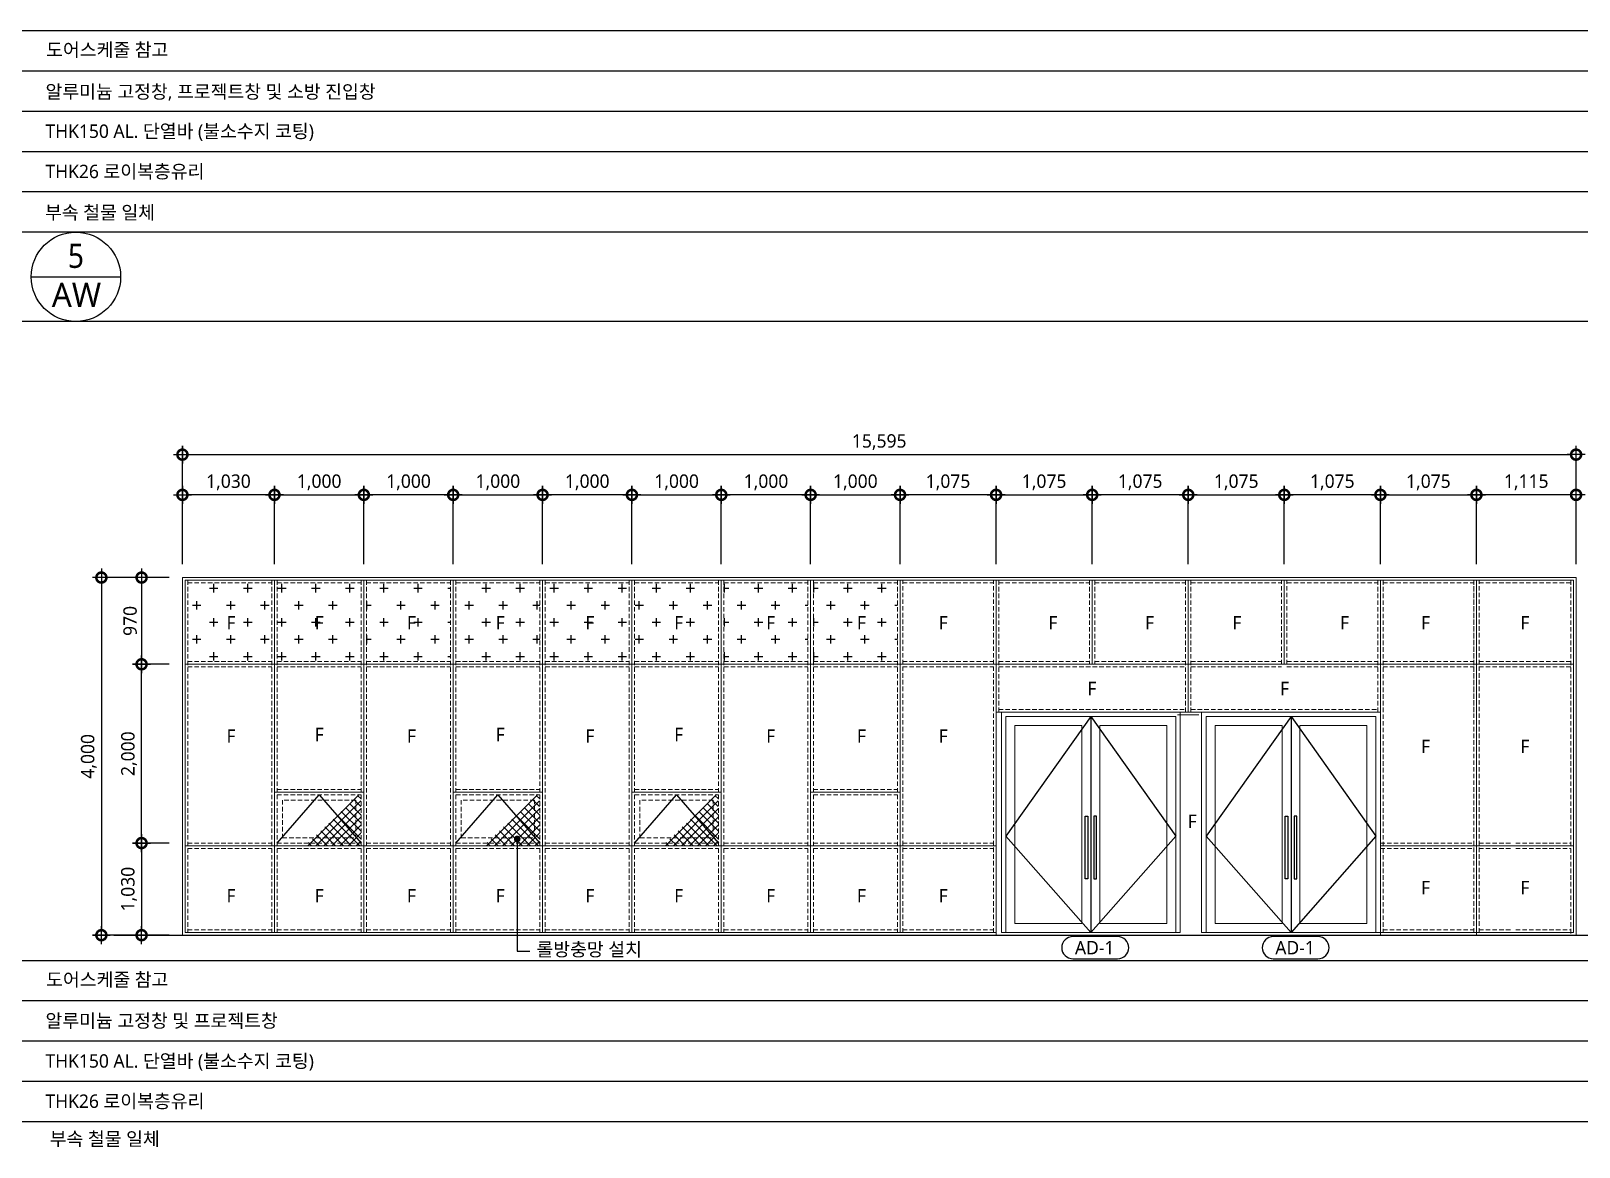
# Model space of a CAD drawing. Header units: millimetres. Extents: x -3 to 459584, y -660938 to -11738.
# Drawn here: x 128147 to 145470, y -146268 to -133784 of the extents above; entities that cross this region are included whole.
import ezdxf
from ezdxf.enums import TextEntityAlignment as Align

# ---------------------------------------------------------------- set-up
doc = ezdxf.new("R2010")
doc.units = ezdxf.units.MM
doc.header["$LTSCALE"] = 200
for name, pattern in [('C10', [102.1, 100, -1, 0.1, -1]), ('CEN-GAUN', [32.2, 30, -1, 0.2, -1]), ('HIDDEN', [0.375, 0.25, -0.125])]:
    doc.linetypes.add(name, pattern=pattern)
doc.layers.get('DEFPOINTS').update_dxf_attribs({"color": 137})
for name, color, linetype in [('3TXT', 3, 'Continuous'), ('A-GRID', 1, 'C10'), ('a-TAG-1', 6, 'Continuous'), ('A-TAG-2', 4, 'Continuous'), ('backpanel', 252, 'Continuous'), ('DIM', 7, 'Continuous'), ('DOOR', 6, 'Continuous'), ('ELE3', 3, 'Continuous'), ('ELE6', 6, 'Continuous'), ('SYM', 6, 'Continuous'), ('SYM-LEAD', 6, 'Continuous'), ('TEX', 3, 'Continuous'), ('TEXT', 3, 'Continuous'), ('WIN-OPEN-LINE', 1, 'CEN-GAUN')]:
    doc.layers.add(name, color=color, linetype=linetype)
doc.layers.add('WIN', color=4, linetype='Continuous', lineweight=0)
doc.styles.add('$0$스타일1', font='malgun.ttf')
doc.styles.add('ARIAL', font='malgun.ttf')
doc.styles.add('S1', font='malgun.ttf')
doc.styles.add('스타일1', font='malgun.ttf')
doc.dimstyles.new('CJA-50', dxfattribs={"dimscale": 50, "dimtxt": 3, "dimasz": 1, "dimexe": 2, "dimexo": 3, "dimgap": 1, "dimtad": 1, "dimdec": 0, "dimzin": 1, "dimdsep": 46, "dimlunit": 6, "dimtxsty": 'S1', "dimblk": 'GAUN-DOT', "dimcen": -2, "dimdle": 2, "dimclrd": 256, "dimclre": 256, "dimclrt": 3, "dimadec": 0, "dimazin": 0, "dimtfac": 1, "dimtdec": 0, "dimtix": 1, "dimtmove": 2, "dimatfit": 3, "dimldrblk": 'DOTSMALL', "dimfxl": 1, "dimtolj": 1, "dimtzin": 1, "dimarcsym": 0})
doc.dimstyles.new('DIM-QD 1', dxfattribs={"dimtxt": 3, "dimasz": 1.5, "dimexe": 1, "dimexo": 0, "dimgap": 1, "dimtad": 1, "dimdec": 3, "dimdsep": 46, "dimlunit": 6, "dimtxsty": '$0$스타일1', "dimblk1": 'ARCHTICK', "dimblk2": 'ARCHTICK', "dimsah": 1, "dimcen": 0, "dimclrd": 256, "dimclre": 256, "dimclrt": 3, "dimazin": 2, "dimtfac": 1, "dimtdec": 3, "dimtix": 1, "dimtmove": 2, "dimatfit": 3, "dimldrblk": 'ARCHTICK', "dimfxl": 1, "dimtolj": 1, "dimtzin": 0, "dimarcsym": 0})
pattern_1 = [(0, (14130, 0), (190.5, 190.5), [95.25, -285.75]), (90, (14177.63, -47.62), (-190.5, 190.5), [95.25, -285.75])]

# ---------------------------------------------------------------- blocks, each defined once
blk = doc.blocks.new('GAUN-DOT')
at = {"linetype": 'ByBlock'}
for p, q in [((2, 0), (-2, 0)), ((0, -2), (0, 2))]:
    blk.add_line(p, q, dxfattribs=at)
at = {"const_width": 2.25}
blk.add_lwpolyline([(0, 0.28125, 1), (0, -0.28125, 1)], format="xyb", close=True, dxfattribs=at)
blk = doc.blocks.new('*D200')
at = {"layer": 'DEFPOINTS', "color": 0, "transparency": 16777216}
for p in [(129842, -139898), (128935, -143898), (129842, -143898)]:
    blk.add_point(p, dxfattribs=at)
at = {"layer": 'DIM', "lineweight": -2, "transparency": 16777216}
for p, q in [((129692, -139898), (128835, -139898)), ((128935, -139948), (128935, -143848)), ((129692, -143898), (128835, -143898))]:
    blk.add_line(p, q, dxfattribs=at)
at = {"layer": 'DIM', "lineweight": -2, "transparency": 16777216, "xscale": 50, "yscale": 50, "zscale": 50}
for p, rotation in [((128935, -139898), 90), ((128935, -143898), 270)]:
    blk.add_blockref('GAUN-DOT', p, dxfattribs=dict(at, rotation=rotation))
at = {"layer": 'DIM', "color": 3, "transparency": 16777216, "insert": (128795, -141898), "char_height": 150, "attachment_point": 5, "rotation": 90, "style": 'S1'}
blk.add_mtext('\\A1;4,000', dxfattribs=at)
blk = doc.blocks.new('_DotSmall')
at = {"color": 0, "linetype": 'ByBlock', "const_width": 0.5}
blk.add_lwpolyline([(-0.0625, 0, 1), (0.0625, 0, 1)], format="xyb", close=True, dxfattribs=at)
blk = doc.blocks.new('*D201')
at = {"layer": 'DEFPOINTS', "color": 0, "transparency": 16777216}
for p in [(145437, -138523), (129842, -139898), (145437, -139898)]:
    blk.add_point(p, dxfattribs=at)
at = {"layer": 'DIM', "lineweight": -2, "transparency": 16777216}
for p, q in [((129842, -139748), (129842, -138423)), ((129892, -138523), (145387, -138523)), ((145437, -139748), (145437, -138423))]:
    blk.add_line(p, q, dxfattribs=at)
at = {"layer": 'DIM', "lineweight": -2, "transparency": 16777216, "xscale": 50, "yscale": 50, "zscale": 50, "rotation": 180}
blk.add_blockref('GAUN-DOT', (129842, -138523), dxfattribs=at)
at = {"layer": 'DIM', "lineweight": -2, "transparency": 16777216, "xscale": 50, "yscale": 50, "zscale": 50}
blk.add_blockref('GAUN-DOT', (145437, -138523), dxfattribs=at)
at = {"layer": 'DIM', "color": 3, "transparency": 16777216, "insert": (137639, -138383), "char_height": 150, "attachment_point": 5, "style": 'S1'}
blk.add_mtext('\\A1;15,595', dxfattribs=at)
blk = doc.blocks.new('*D202')
at = {"layer": 'DEFPOINTS', "color": 0, "transparency": 16777216}
for p in [(129842, -142868), (129385, -143898), (129842, -143898)]:
    blk.add_point(p, dxfattribs=at)
at = {"layer": 'DIM', "lineweight": -2, "transparency": 16777216}
for p, q in [((129692, -142868), (129285, -142868)), ((129385, -142918), (129385, -143848)), ((129692, -143898), (129285, -143898))]:
    blk.add_line(p, q, dxfattribs=at)
at = {"layer": 'DIM', "lineweight": -2, "transparency": 16777216, "xscale": 50, "yscale": 50, "zscale": 50}
for p, rotation in [((129385, -142868), 90), ((129385, -143898), 270)]:
    blk.add_blockref('GAUN-DOT', p, dxfattribs=dict(at, rotation=rotation))
at = {"layer": 'DIM', "color": 3, "transparency": 16777216, "insert": (129244, -143383), "char_height": 150, "attachment_point": 5, "rotation": 90, "style": 'S1'}
blk.add_mtext('\\A1;1,030', dxfattribs=at)
blk = doc.blocks.new('*D203')
at = {"layer": 'DEFPOINTS', "color": 0, "transparency": 16777216}
for p in [(129842, -139898), (129385, -140868), (129842, -140868)]:
    blk.add_point(p, dxfattribs=at)
at = {"layer": 'DIM', "lineweight": -2, "transparency": 16777216}
for p, q in [((129692, -139898), (129285, -139898)), ((129385, -139948), (129385, -140818)), ((129692, -140868), (129285, -140868))]:
    blk.add_line(p, q, dxfattribs=at)
at = {"layer": 'DIM', "lineweight": -2, "transparency": 16777216, "xscale": 50, "yscale": 50, "zscale": 50}
for p, rotation in [((129385, -139898), 90), ((129385, -140868), 270)]:
    blk.add_blockref('GAUN-DOT', p, dxfattribs=dict(at, rotation=rotation))
at = {"layer": 'DIM', "color": 3, "transparency": 16777216, "insert": (129257, -140383), "char_height": 150, "attachment_point": 5, "rotation": 90, "style": 'S1'}
blk.add_mtext('\\A1;970', dxfattribs=at)
blk = doc.blocks.new('*D204')
at = {"layer": 'DEFPOINTS', "color": 0, "transparency": 16777216}
for p in [(129842, -138973), (129842, -139898), (130872, -139898)]:
    blk.add_point(p, dxfattribs=at)
at = {"layer": 'DIM', "lineweight": -2, "transparency": 16777216}
for p, q in [((129842, -139748), (129842, -138873)), ((130872, -139748), (130872, -138873)), ((130822, -138973), (129892, -138973))]:
    blk.add_line(p, q, dxfattribs=at)
at = {"layer": 'DIM', "lineweight": -2, "transparency": 16777216, "xscale": 50, "yscale": 50, "zscale": 50, "rotation": 180}
blk.add_blockref('GAUN-DOT', (129842, -138973), dxfattribs=at)
at = {"layer": 'DIM', "lineweight": -2, "transparency": 16777216, "xscale": 50, "yscale": 50, "zscale": 50}
blk.add_blockref('GAUN-DOT', (130872, -138973), dxfattribs=at)
at = {"layer": 'DIM', "color": 3, "transparency": 16777216, "insert": (130357, -138833), "char_height": 150, "attachment_point": 5, "style": 'S1'}
blk.add_mtext('\\A1;1,030', dxfattribs=at)
blk = doc.blocks.new('*D205')
at = {"layer": 'DEFPOINTS', "color": 0, "transparency": 16777216}
for p in [(131872, -138973), (130872, -139898), (131872, -139898)]:
    blk.add_point(p, dxfattribs=at)
at = {"layer": 'DIM', "lineweight": -2, "transparency": 16777216}
for p, q in [((130872, -139748), (130872, -138873)), ((131872, -139748), (131872, -138873)), ((130922, -138973), (131822, -138973))]:
    blk.add_line(p, q, dxfattribs=at)
at = {"layer": 'DIM', "lineweight": -2, "transparency": 16777216, "xscale": 50, "yscale": 50, "zscale": 50, "rotation": 180}
blk.add_blockref('GAUN-DOT', (130872, -138973), dxfattribs=at)
at = {"layer": 'DIM', "lineweight": -2, "transparency": 16777216, "xscale": 50, "yscale": 50, "zscale": 50}
blk.add_blockref('GAUN-DOT', (131872, -138973), dxfattribs=at)
at = {"layer": 'DIM', "color": 3, "transparency": 16777216, "insert": (131372, -138833), "char_height": 150, "attachment_point": 5, "style": 'S1'}
blk.add_mtext('\\A1;1,000', dxfattribs=at)
blk = doc.blocks.new('AW-5')
at = {"layer": 'backpanel'}
h = blk.add_hatch(dxfattribs=at)
h.set_pattern_fill('CROSS', color=256, scale=30)
h.set_pattern_definition(pattern_1)
h.paths.add_polyline_path([(1000, 3940), (60, 3940), (60, 3060), (1000, 3060)])
h = blk.add_hatch(dxfattribs=at)
h.set_pattern_fill('CROSS', color=256, scale=30)
h.set_pattern_definition(pattern_1)
h.paths.add_polyline_path([(2000, 3940), (1060, 3940), (1060, 3060), (2000, 3060)])
h = blk.add_hatch(dxfattribs=at)
h.set_pattern_fill('CROSS', color=256, scale=30)
h.set_pattern_definition(pattern_1)
h.paths.add_polyline_path([(3000, 3940), (2060, 3940), (2060, 3060), (3000, 3060)])
h = blk.add_hatch(dxfattribs=at)
h.set_pattern_fill('CROSS', color=256, scale=30)
h.set_pattern_definition(pattern_1)
h.paths.add_polyline_path([(4000, 3940), (3060, 3940), (3060, 3060), (4000, 3060)])
h = blk.add_hatch(dxfattribs=at)
h.set_pattern_fill('CROSS', color=256, scale=30)
h.set_pattern_definition(pattern_1)
h.paths.add_polyline_path([(5000, 3940), (4060, 3940), (4060, 3060), (5000, 3060)])
h = blk.add_hatch(dxfattribs=at)
h.set_pattern_fill('CROSS', color=256, scale=30)
h.set_pattern_definition(pattern_1)
h.paths.add_polyline_path([(6000, 3940), (5060, 3940), (5060, 3060), (6000, 3060)])
h = blk.add_hatch(dxfattribs=at)
h.set_pattern_fill('CROSS', color=256, scale=30)
h.set_pattern_definition(pattern_1)
h.paths.add_polyline_path([(7000, 3940), (6060, 3940), (6060, 3060), (7000, 3060)])
h = blk.add_hatch(dxfattribs=at)
h.set_pattern_fill('CROSS', color=256, scale=30)
h.set_pattern_definition([(0, (15130, 0), (190.5, 190.5), [95.25, -285.75]), (90, (15177.63, -47.62), (-190.5, 190.5), [95.25, -285.75])])
h.paths.add_polyline_path([(8000, 3940), (7060, 3940), (7060, 3060), (8000, 3060)])
at = {"layer": 'WIN', "color": 6}
for p, q in [((0, 4000), (0, 0)), ((0, 4000), (15595, 4000)), ((30, 3970), (30, 30)), ((30, 3970), (15565, 3970)), ((1030, 3970), (1030, 30)), ((2030, 3970), (2030, 30)), ((3030, 3970), (3030, 30)), ((4030, 3970), (4030, 30)), ((5030, 3970), (5030, 30)), ((6030, 3970), (6030, 30)), ((7030, 3970), (7030, 30)), ((8030, 3970), (8030, 30)), ((9105, 0), (9105, 3970)), ((10180, 3970), (10180, 3030)), ((11255, 2495), (11255, 3970)), ((12330, 3030), (12330, 3970)), ((13405, 3970), (13405, 0)), ((14480, 0), (14480, 3970)), ((15565, 3970), (15565, 30)), ((30, 3030), (15565, 3030)), ((9105, 2495), (13405, 2495)), ((11135, 2465), (11375, 2465)), ((1030, 1600), (2030, 1600)), ((3030, 1600), (4030, 1600)), ((5030, 1600), (6030, 1600)), ((7030, 1600), (8030, 1600)), ((30, 1000), (9105, 1000)), ((13405, 1000), (15565, 1000)), ((0, 0), (15595, 0)), ((30, 30), (9105, 30)), ((13405, 30), (15565, 30))]:
    blk.add_line(p, q, dxfattribs=at)
at = {"layer": 'WIN', "color": 251, "linetype": 'HIDDEN'}
for p, q in [((60, 3970), (60, 30)), ((60, 3940), (1000, 3940)), ((1000, 3970), (1000, 30)), ((1060, 3970), (1060, 30)), ((1060, 3940), (2000, 3940)), ((2000, 3970), (2000, 30)), ((2060, 3970), (2060, 30)), ((2060, 3940), (3000, 3940)), ((3000, 3970), (3000, 30)), ((3060, 3970), (3060, 30)), ((3060, 3940), (4000, 3940)), ((4000, 3970), (4000, 30)), ((4060, 3970), (4060, 30)), ((4060, 3940), (5000, 3940)), ((5000, 3970), (5000, 30)), ((5060, 3970), (5060, 30)), ((5060, 3940), (6000, 3940)), ((6000, 3970), (6000, 30)), ((6060, 3970), (6060, 30)), ((6060, 3940), (7000, 3940)), ((7000, 3970), (7000, 30)), ((7060, 3970), (7060, 30)), ((7060, 3940), (8000, 3940)), ((8000, 3970), (8000, 30)), ((8060, 3940), (9075, 3940)), ((9075, 30), (9075, 3970)), ((9135, 2495), (9135, 3970)), ((9135, 3940), (10150, 3940)), ((10150, 3970), (10150, 3030)), ((10210, 3970), (10210, 3030)), ((10210, 3940), (11225, 3940)), ((11225, 2495), (11225, 3970)), ((11285, 2495), (11285, 3970)), ((11285, 3940), (12300, 3940)), ((12300, 3030), (12300, 3970)), ((12360, 3030), (12360, 3970)), ((12360, 3940), (13375, 3940)), ((13375, 3970), (13375, 2495)), ((13435, 3970), (13435, 30)), ((13435, 3940), (14450, 3940)), ((14450, 2495), (14450, 3970)), ((14450, 30), (14450, 3970)), ((14510, 30), (14510, 3970)), ((14510, 3940), (15535, 3940)), ((15535, 3970), (15535, 0)), ((60, 3060), (1000, 3060)), ((60, 3000), (1000, 3000)), ((1060, 3060), (2000, 3060)), ((1060, 3000), (2000, 3000)), ((2060, 3060), (3000, 3060)), ((2060, 3000), (3000, 3000)), ((3060, 3060), (4000, 3060)), ((3060, 3000), (4000, 3000)), ((4060, 3060), (5000, 3060)), ((4060, 3000), (5000, 3000)), ((5060, 3060), (6000, 3060)), ((5060, 3000), (6000, 3000)), ((6060, 3060), (7000, 3060)), ((6060, 3000), (7000, 3000)), ((7060, 3060), (8000, 3060)), ((7060, 3000), (8000, 3000)), ((8060, 3060), (9075, 3060)), ((8060, 3000), (9075, 3000)), ((9135, 3060), (10150, 3060)), ((9135, 3000), (11225, 3000)), ((10210, 3060), (11225, 3060)), ((11285, 3060), (12300, 3060)), ((11285, 3000), (12300, 3000)), ((12360, 3060), (13375, 3060)), ((12360, 3000), (13375, 3000)), ((13435, 3060), (14450, 3060)), ((13435, 3000), (14450, 3000)), ((14510, 3060), (15535, 3060)), ((14510, 3000), (15535, 3000)), ((9135, 2525), (11225, 2525)), ((11285, 2525), (13375, 2525)), ((1060, 1630), (2000, 1630)), ((1060, 1570), (2000, 1570)), ((3060, 1630), (4000, 1630)), ((3060, 1570), (4000, 1570)), ((5060, 1630), (6000, 1630)), ((5060, 1570), (6000, 1570)), ((7060, 1630), (8000, 1630)), ((7060, 1570), (8000, 1570)), ((60, 1030), (1000, 1030)), ((60, 970), (1000, 970)), ((1060, 1030), (2000, 1030)), ((1060, 970), (2000, 970)), ((2060, 1030), (3000, 1030)), ((2060, 970), (3000, 970)), ((3060, 1030), (4000, 1030)), ((3060, 970), (4000, 970)), ((4060, 1030), (5000, 1030)), ((4060, 970), (5000, 970)), ((5060, 1030), (6000, 1030)), ((5060, 970), (6000, 970)), ((6060, 1030), (7000, 1030)), ((6060, 970), (7000, 970)), ((7060, 1030), (8000, 1030)), ((7060, 1030), (8000, 1030)), ((7060, 970), (8000, 970)), ((7060, 970), (8000, 970)), ((8060, 1030), (9075, 1030)), ((8060, 970), (9075, 970)), ((13405, 1030), (14450, 1030)), ((13405, 970), (14450, 970)), ((14510, 1030), (14860, 1030)), ((14510, 970), (14860, 970)), ((14920, 1030), (15535, 1030)), ((14920, 970), (15535, 970)), ((60, 60), (1000, 60)), ((1060, 60), (2000, 60)), ((2060, 60), (3000, 60)), ((3060, 60), (4000, 60)), ((4060, 60), (5000, 60)), ((5060, 60), (6000, 60)), ((6060, 60), (7000, 60)), ((7060, 60), (8000, 60)), ((8060, 60), (9075, 60)), ((13435, 60), (14450, 60)), ((14510, 60), (14860, 60)), ((14920, 60), (15535, 60))]:
    blk.add_line(p, q, dxfattribs=at)
for points in [[(8060, 4000), (8060, 4000)], [(8060, 30), (8060, 3970)]]:
    blk.add_lwpolyline(points, dxfattribs=at)
at = {"layer": 'WIN', "color": 6}
blk.add_lwpolyline([(15595, 4000), (15595, 0)], dxfattribs=at)
at = {"layer": 'WIN', "color": 251, "linetype": 'HIDDEN'}
for points in [[(1940, 1510), (1120, 1510), (1120, 1090), (1940, 1090)], [(3940, 1510), (3120, 1510), (3120, 1090), (3940, 1090)], [(5940, 1510), (5120, 1510), (5120, 1090), (5940, 1090)]]:
    blk.add_lwpolyline(points, close=True, dxfattribs=at)
at = {"layer": 'WIN-OPEN-LINE'}
for points in [[(1060, 1030), (1530, 1570), (2000, 1030)], [(3060, 1030), (3530, 1570), (4000, 1030)], [(5060, 1030), (5530, 1570), (6000, 1030)]]:
    blk.add_lwpolyline(points, dxfattribs=at)
blk = doc.blocks.new('dor&win')
at = {"layer": 'a-TAG-1', "ltscale": 0.2}
blk.add_line((-5.5, 0), (5.5, 0), dxfattribs=at)
blk.add_circle((0, 0), 5.5, dxfattribs=at)
at = {"layer": 'a-TAG-1', "color": 3, "style": 'ARIAL'}
for tag, p in [('1', (0, 2.58)), ('FSD', (0.07, -2.22))]:
    blk.add_attdef(tag, text='', height=3, dxfattribs=at).set_placement(p, align=Align.MIDDLE_CENTER)
blk = doc.blocks.new('*D24')
at = {"layer": 'DEFPOINTS', "color": 0, "transparency": 16777216}
for p in [(129385, -140868), (129842, -140868), (129842, -142868)]:
    blk.add_point(p, dxfattribs=at)
at = {"layer": 'DIM', "lineweight": -2, "transparency": 16777216}
for p, q in [((129692, -140868), (129285, -140868)), ((129385, -142818), (129385, -140918)), ((129692, -142868), (129285, -142868))]:
    blk.add_line(p, q, dxfattribs=at)
at = {"layer": 'DIM', "lineweight": -2, "transparency": 16777216, "xscale": 50, "yscale": 50, "zscale": 50}
for p, rotation in [((129385, -140868), 90), ((129385, -142868), 270)]:
    blk.add_blockref('GAUN-DOT', p, dxfattribs=dict(at, rotation=rotation))
at = {"layer": 'DIM', "color": 3, "transparency": 16777216, "insert": (129245, -141868), "char_height": 150, "attachment_point": 5, "rotation": 90, "style": 'S1'}
blk.add_mtext('\\A1;2,000', dxfattribs=at)
blk = doc.blocks.new('*D25')
at = {"layer": 'DEFPOINTS', "color": 0, "transparency": 16777216}
for p in [(131872, -138973), (131872, -139898), (132872, -139898)]:
    blk.add_point(p, dxfattribs=at)
at = {"layer": 'DIM', "lineweight": -2, "transparency": 16777216}
for p, q in [((131872, -139748), (131872, -138873)), ((132872, -139748), (132872, -138873)), ((132822, -138973), (131922, -138973))]:
    blk.add_line(p, q, dxfattribs=at)
at = {"layer": 'DIM', "lineweight": -2, "transparency": 16777216, "xscale": 50, "yscale": 50, "zscale": 50, "rotation": 180}
blk.add_blockref('GAUN-DOT', (131872, -138973), dxfattribs=at)
at = {"layer": 'DIM', "lineweight": -2, "transparency": 16777216, "xscale": 50, "yscale": 50, "zscale": 50}
blk.add_blockref('GAUN-DOT', (132872, -138973), dxfattribs=at)
at = {"layer": 'DIM', "color": 3, "transparency": 16777216, "insert": (132372, -138833), "char_height": 150, "attachment_point": 5, "style": 'S1'}
blk.add_mtext('\\A1;1,000', dxfattribs=at)
blk = doc.blocks.new('*D26')
at = {"layer": 'DEFPOINTS', "color": 0, "transparency": 16777216}
for p in [(133872, -138973), (133872, -139898), (134872, -139898)]:
    blk.add_point(p, dxfattribs=at)
at = {"layer": 'DIM', "lineweight": -2, "transparency": 16777216}
for p, q in [((133872, -139748), (133872, -138873)), ((134872, -139748), (134872, -138873)), ((134822, -138973), (133922, -138973))]:
    blk.add_line(p, q, dxfattribs=at)
at = {"layer": 'DIM', "lineweight": -2, "transparency": 16777216, "xscale": 50, "yscale": 50, "zscale": 50, "rotation": 180}
blk.add_blockref('GAUN-DOT', (133872, -138973), dxfattribs=at)
at = {"layer": 'DIM', "lineweight": -2, "transparency": 16777216, "xscale": 50, "yscale": 50, "zscale": 50}
blk.add_blockref('GAUN-DOT', (134872, -138973), dxfattribs=at)
at = {"layer": 'DIM', "color": 3, "transparency": 16777216, "insert": (134372, -138833), "char_height": 150, "attachment_point": 5, "style": 'S1'}
blk.add_mtext('\\A1;1,000', dxfattribs=at)
blk = doc.blocks.new('*D27')
at = {"layer": 'DEFPOINTS', "color": 0, "transparency": 16777216}
for p in [(133872, -138973), (132872, -139898), (133872, -139898)]:
    blk.add_point(p, dxfattribs=at)
at = {"layer": 'DIM', "lineweight": -2, "transparency": 16777216}
for p, q in [((132872, -139748), (132872, -138873)), ((133872, -139748), (133872, -138873)), ((132922, -138973), (133822, -138973))]:
    blk.add_line(p, q, dxfattribs=at)
at = {"layer": 'DIM', "lineweight": -2, "transparency": 16777216, "xscale": 50, "yscale": 50, "zscale": 50, "rotation": 180}
blk.add_blockref('GAUN-DOT', (132872, -138973), dxfattribs=at)
at = {"layer": 'DIM', "lineweight": -2, "transparency": 16777216, "xscale": 50, "yscale": 50, "zscale": 50}
blk.add_blockref('GAUN-DOT', (133872, -138973), dxfattribs=at)
at = {"layer": 'DIM', "color": 3, "transparency": 16777216, "insert": (133372, -138833), "char_height": 150, "attachment_point": 5, "style": 'S1'}
blk.add_mtext('\\A1;1,000', dxfattribs=at)
blk = doc.blocks.new('*D28')
at = {"layer": 'DEFPOINTS', "color": 0, "transparency": 16777216}
for p in [(135872, -138973), (134872, -139898), (135872, -139898)]:
    blk.add_point(p, dxfattribs=at)
at = {"layer": 'DIM', "lineweight": -2, "transparency": 16777216}
for p, q in [((134872, -139748), (134872, -138873)), ((135872, -139748), (135872, -138873)), ((134922, -138973), (135822, -138973))]:
    blk.add_line(p, q, dxfattribs=at)
at = {"layer": 'DIM', "lineweight": -2, "transparency": 16777216, "xscale": 50, "yscale": 50, "zscale": 50, "rotation": 180}
blk.add_blockref('GAUN-DOT', (134872, -138973), dxfattribs=at)
at = {"layer": 'DIM', "lineweight": -2, "transparency": 16777216, "xscale": 50, "yscale": 50, "zscale": 50}
blk.add_blockref('GAUN-DOT', (135872, -138973), dxfattribs=at)
at = {"layer": 'DIM', "color": 3, "transparency": 16777216, "insert": (135372, -138833), "char_height": 150, "attachment_point": 5, "style": 'S1'}
blk.add_mtext('\\A1;1,000', dxfattribs=at)
blk = doc.blocks.new('*D29')
at = {"layer": 'DEFPOINTS', "color": 0, "transparency": 16777216}
for p in [(135872, -138973), (135872, -139898), (136872, -139898)]:
    blk.add_point(p, dxfattribs=at)
at = {"layer": 'DIM', "lineweight": -2, "transparency": 16777216}
for p, q in [((135872, -139748), (135872, -138873)), ((136872, -139748), (136872, -138873)), ((136822, -138973), (135922, -138973))]:
    blk.add_line(p, q, dxfattribs=at)
at = {"layer": 'DIM', "lineweight": -2, "transparency": 16777216, "xscale": 50, "yscale": 50, "zscale": 50, "rotation": 180}
blk.add_blockref('GAUN-DOT', (135872, -138973), dxfattribs=at)
at = {"layer": 'DIM', "lineweight": -2, "transparency": 16777216, "xscale": 50, "yscale": 50, "zscale": 50}
blk.add_blockref('GAUN-DOT', (136872, -138973), dxfattribs=at)
at = {"layer": 'DIM', "color": 3, "transparency": 16777216, "insert": (136372, -138833), "char_height": 150, "attachment_point": 5, "style": 'S1'}
blk.add_mtext('\\A1;1,000', dxfattribs=at)
blk = doc.blocks.new('_ArchTick')
at = {"color": 0, "linetype": 'ByBlock', "const_width": 0.15}
blk.add_lwpolyline([(-0.5, -0.5), (0.5, 0.5)], dxfattribs=at)
blk = doc.blocks.new('ad')
at = {"layer": 'DOOR'}
blk.add_line((0, 2415), (0, 0), dxfattribs=at)
blk.add_line((0, 2415), (0, 0), dxfattribs=at)
at = {"layer": 'DOOR', "color": 8}
for points in [[(-65, 1300), (-35, 1300), (-35, 600), (-65, 600)], [(65, 1300), (35, 1300), (35, 600), (65, 600)]]:
    blk.add_lwpolyline(points, close=True, dxfattribs=at)
at = {"layer": 'WIN', "color": 6}
for points in [[(-1000, 0), (1000, 0), (1000, 2465), (-1000, 2465)], [(-950, 0), (950, 0), (950, 2415), (-950, 2415)], [(-850, 2315), (-100, 2315), (-100, 100), (-850, 100)], [(850, 2315), (100, 2315), (100, 100), (850, 100)]]:
    blk.add_lwpolyline(points, close=True, dxfattribs=at)
at = {"layer": 'WIN-OPEN-LINE'}
for p, q in [((0, 2415), (-950, 1078)), ((0, 2415), (950, 1078)), ((-950, 1078), (0, 0)), ((950, 1078), (0, 0))]:
    blk.add_line(p, q, dxfattribs=at)
blk = doc.blocks.new('*D292')
at = {"layer": 'DEFPOINTS', "color": 0, "transparency": 16777216}
for p in [(140022, -138973), (138947, -139898), (140022, -139898)]:
    blk.add_point(p, dxfattribs=at)
at = {"layer": 'DIM', "lineweight": -2, "transparency": 16777216}
for p, q in [((138947, -139748), (138947, -138873)), ((140022, -139748), (140022, -138873)), ((138997, -138973), (139972, -138973))]:
    blk.add_line(p, q, dxfattribs=at)
at = {"layer": 'DIM', "lineweight": -2, "transparency": 16777216, "xscale": 50, "yscale": 50, "zscale": 50, "rotation": 180}
blk.add_blockref('GAUN-DOT', (138947, -138973), dxfattribs=at)
at = {"layer": 'DIM', "lineweight": -2, "transparency": 16777216, "xscale": 50, "yscale": 50, "zscale": 50}
blk.add_blockref('GAUN-DOT', (140022, -138973), dxfattribs=at)
at = {"layer": 'DIM', "color": 3, "transparency": 16777216, "insert": (139484, -138833), "char_height": 150, "attachment_point": 5, "style": 'S1'}
blk.add_mtext('\\A1;1,075', dxfattribs=at)
blk = doc.blocks.new('*D293')
at = {"layer": 'DEFPOINTS', "color": 0, "transparency": 16777216}
for p in [(137872, -138973), (137872, -139898), (138947, -139898)]:
    blk.add_point(p, dxfattribs=at)
at = {"layer": 'DIM', "lineweight": -2, "transparency": 16777216}
for p, q in [((137872, -139748), (137872, -138873)), ((138947, -139748), (138947, -138873)), ((138897, -138973), (137922, -138973))]:
    blk.add_line(p, q, dxfattribs=at)
at = {"layer": 'DIM', "lineweight": -2, "transparency": 16777216, "xscale": 50, "yscale": 50, "zscale": 50, "rotation": 180}
blk.add_blockref('GAUN-DOT', (137872, -138973), dxfattribs=at)
at = {"layer": 'DIM', "lineweight": -2, "transparency": 16777216, "xscale": 50, "yscale": 50, "zscale": 50}
blk.add_blockref('GAUN-DOT', (138947, -138973), dxfattribs=at)
at = {"layer": 'DIM', "color": 3, "transparency": 16777216, "insert": (138409, -138833), "char_height": 150, "attachment_point": 5, "style": 'S1'}
blk.add_mtext('\\A1;1,075', dxfattribs=at)
blk = doc.blocks.new('*D294')
at = {"layer": 'DEFPOINTS', "color": 0, "transparency": 16777216}
for p in [(137872, -138973), (136872, -139898), (137872, -139898)]:
    blk.add_point(p, dxfattribs=at)
at = {"layer": 'DIM', "lineweight": -2, "transparency": 16777216}
for p, q in [((136872, -139748), (136872, -138873)), ((137872, -139748), (137872, -138873)), ((136922, -138973), (137822, -138973))]:
    blk.add_line(p, q, dxfattribs=at)
at = {"layer": 'DIM', "lineweight": -2, "transparency": 16777216, "xscale": 50, "yscale": 50, "zscale": 50, "rotation": 180}
blk.add_blockref('GAUN-DOT', (136872, -138973), dxfattribs=at)
at = {"layer": 'DIM', "lineweight": -2, "transparency": 16777216, "xscale": 50, "yscale": 50, "zscale": 50}
blk.add_blockref('GAUN-DOT', (137872, -138973), dxfattribs=at)
at = {"layer": 'DIM', "color": 3, "transparency": 16777216, "insert": (137372, -138833), "char_height": 150, "attachment_point": 5, "style": 'S1'}
blk.add_mtext('\\A1;1,000', dxfattribs=at)
blk = doc.blocks.new('*D295')
at = {"layer": 'DEFPOINTS', "color": 0, "transparency": 16777216}
for p in [(140022, -138973), (140022, -139898), (141097, -139898)]:
    blk.add_point(p, dxfattribs=at)
at = {"layer": 'DIM', "lineweight": -2, "transparency": 16777216}
for p, q in [((140022, -139748), (140022, -138873)), ((141097, -139748), (141097, -138873)), ((141047, -138973), (140072, -138973))]:
    blk.add_line(p, q, dxfattribs=at)
at = {"layer": 'DIM', "lineweight": -2, "transparency": 16777216, "xscale": 50, "yscale": 50, "zscale": 50, "rotation": 180}
blk.add_blockref('GAUN-DOT', (140022, -138973), dxfattribs=at)
at = {"layer": 'DIM', "lineweight": -2, "transparency": 16777216, "xscale": 50, "yscale": 50, "zscale": 50}
blk.add_blockref('GAUN-DOT', (141097, -138973), dxfattribs=at)
at = {"layer": 'DIM', "color": 3, "transparency": 16777216, "insert": (140559, -138833), "char_height": 150, "attachment_point": 5, "style": 'S1'}
blk.add_mtext('\\A1;1,075', dxfattribs=at)
blk = doc.blocks.new('*D296')
at = {"layer": 'DEFPOINTS', "color": 0, "transparency": 16777216}
for p in [(142172, -138973), (141097, -139898), (142172, -139898)]:
    blk.add_point(p, dxfattribs=at)
at = {"layer": 'DIM', "lineweight": -2, "transparency": 16777216}
for p, q in [((141097, -139748), (141097, -138873)), ((142172, -139748), (142172, -138873)), ((141147, -138973), (142122, -138973))]:
    blk.add_line(p, q, dxfattribs=at)
at = {"layer": 'DIM', "lineweight": -2, "transparency": 16777216, "xscale": 50, "yscale": 50, "zscale": 50, "rotation": 180}
blk.add_blockref('GAUN-DOT', (141097, -138973), dxfattribs=at)
at = {"layer": 'DIM', "lineweight": -2, "transparency": 16777216, "xscale": 50, "yscale": 50, "zscale": 50}
blk.add_blockref('GAUN-DOT', (142172, -138973), dxfattribs=at)
at = {"layer": 'DIM', "color": 3, "transparency": 16777216, "insert": (141634, -138833), "char_height": 150, "attachment_point": 5, "style": 'S1'}
blk.add_mtext('\\A1;1,075', dxfattribs=at)
blk = doc.blocks.new('*D297')
at = {"layer": 'DEFPOINTS', "color": 0, "transparency": 16777216}
for p in [(144322, -138973), (144322, -139898), (145437, -139898)]:
    blk.add_point(p, dxfattribs=at)
at = {"layer": 'DIM', "lineweight": -2, "transparency": 16777216}
for p, q in [((144322, -139748), (144322, -138873)), ((145437, -139748), (145437, -138873)), ((145387, -138973), (144372, -138973))]:
    blk.add_line(p, q, dxfattribs=at)
at = {"layer": 'DIM', "lineweight": -2, "transparency": 16777216, "xscale": 50, "yscale": 50, "zscale": 50, "rotation": 180}
blk.add_blockref('GAUN-DOT', (144322, -138973), dxfattribs=at)
at = {"layer": 'DIM', "lineweight": -2, "transparency": 16777216, "xscale": 50, "yscale": 50, "zscale": 50}
blk.add_blockref('GAUN-DOT', (145437, -138973), dxfattribs=at)
at = {"layer": 'DIM', "color": 3, "transparency": 16777216, "insert": (144879, -138833), "char_height": 150, "attachment_point": 5, "style": 'S1'}
blk.add_mtext('\\A1;1,115', dxfattribs=at)
blk = doc.blocks.new('*D298')
at = {"layer": 'DEFPOINTS', "color": 0, "transparency": 16777216}
for p in [(144322, -138973), (143247, -139898), (144322, -139898)]:
    blk.add_point(p, dxfattribs=at)
at = {"layer": 'DIM', "lineweight": -2, "transparency": 16777216}
for p, q in [((143247, -139748), (143247, -138873)), ((144322, -139748), (144322, -138873)), ((143297, -138973), (144272, -138973))]:
    blk.add_line(p, q, dxfattribs=at)
at = {"layer": 'DIM', "lineweight": -2, "transparency": 16777216, "xscale": 50, "yscale": 50, "zscale": 50, "rotation": 180}
blk.add_blockref('GAUN-DOT', (143247, -138973), dxfattribs=at)
at = {"layer": 'DIM', "lineweight": -2, "transparency": 16777216, "xscale": 50, "yscale": 50, "zscale": 50}
blk.add_blockref('GAUN-DOT', (144322, -138973), dxfattribs=at)
at = {"layer": 'DIM', "color": 3, "transparency": 16777216, "insert": (143784, -138833), "char_height": 150, "attachment_point": 5, "style": 'S1'}
blk.add_mtext('\\A1;1,075', dxfattribs=at)
blk = doc.blocks.new('*D299')
at = {"layer": 'DEFPOINTS', "color": 0, "transparency": 16777216}
for p in [(142172, -138973), (142172, -139898), (143247, -139898)]:
    blk.add_point(p, dxfattribs=at)
at = {"layer": 'DIM', "lineweight": -2, "transparency": 16777216}
for p, q in [((142172, -139748), (142172, -138873)), ((143247, -139748), (143247, -138873)), ((143197, -138973), (142222, -138973))]:
    blk.add_line(p, q, dxfattribs=at)
at = {"layer": 'DIM', "lineweight": -2, "transparency": 16777216, "xscale": 50, "yscale": 50, "zscale": 50, "rotation": 180}
blk.add_blockref('GAUN-DOT', (142172, -138973), dxfattribs=at)
at = {"layer": 'DIM', "lineweight": -2, "transparency": 16777216, "xscale": 50, "yscale": 50, "zscale": 50}
blk.add_blockref('GAUN-DOT', (143247, -138973), dxfattribs=at)
at = {"layer": 'DIM', "color": 3, "transparency": 16777216, "insert": (142709, -138833), "char_height": 150, "attachment_point": 5, "style": 'S1'}
blk.add_mtext('\\A1;1,075', dxfattribs=at)
blk = doc.blocks.new('DN')
at = {"layer": 'SYM', "color": 6}
blk.add_lwpolyline([(12.5, 0.17, 1), (12.5, 5.17), (2.5, 5.17, 1), (2.5, 0.17)], format="xyb", close=True, dxfattribs=at)
at = {"layer": 'SYM', "color": 3, "style": '스타일1'}
blk.add_attdef('FSD-1', text='', height=3, dxfattribs=at).set_placement((7.37, 2.67), align=Align.MIDDLE_CENTER)

msp = doc.modelspace()

# ---------------------------------------------------------------- hatches: boundary and pattern name
h = msp.add_hatch()
h.set_pattern_fill('ANSI37', color=252, scale=20)
h.set_pattern_definition([(45, (37063.38, -147726.97), (-44.90128, 44.90128), []), (135, (37063.38, -147726.97), (-44.90128, -44.90128), [])])
h.paths.add_polyline_path([(131836.9, -142898), (131836.9, -142308), (131213.4, -142898)])
h = msp.add_hatch()
h.set_pattern_fill('ANSI37', color=252, scale=20)
h.set_pattern_definition([(45, (39063.38, -147726.97), (-44.90128, 44.90128), []), (135, (39063.38, -147726.97), (-44.90128, -44.90128), [])])
h.paths.add_polyline_path([(133836.9, -142898), (133836.9, -142308), (133213.4, -142898)])
h = msp.add_hatch()
h.set_pattern_fill('ANSI37', color=252, scale=20)
h.set_pattern_definition([(45, (41063.38, -147726.97), (-44.90128, 44.90128), []), (135, (41063.38, -147726.97), (-44.90128, -44.90128), [])])
h.paths.add_polyline_path([(135836.9, -142898), (135836.9, -142308), (135213.4, -142898)])

# ---------------------------------------------------------------- linework, layer by layer
at = {"layer": 'A-GRID'}
msp.add_line((129074.9, -143898), (146396.1, -143898), dxfattribs=at)
at = {"layer": 'A-TAG-2', "color": 7}
msp.add_line((160500, -137034.1), (126150, -137034.1), dxfattribs=at)
at = {"layer": 'ELE3'}
msp.add_line((160500, -136034.1), (126150, -136034.1), dxfattribs=at)
at = {"layer": 'ELE6'}
for p, q in [((160497.2, -133784.1), (126147.2, -133784.1)), ((160497.2, -134234.1), (126147.2, -134234.1)), ((160497.2, -134684.1), (126147.2, -134684.1)), ((160497.2, -135134.1), (126147.2, -135134.1)), ((160497.2, -135584.1), (126147.2, -135584.1)), ((160497.2, -144184.1), (126147.2, -144184.1)), ((160497.2, -144634.1), (126147.2, -144634.1)), ((160497.2, -145084.1), (126147.2, -145084.1)), ((160497.2, -145534.1), (126147.2, -145534.1)), ((160497.2, -145984.1), (126147.2, -145984.1))]:
    msp.add_line(p, q, dxfattribs=at)

# ---------------------------------------------------------------- block references
for name, p in [('AW-5', (129841.9, -143898)), ('ad', (140006.9, -143867.9)), ('ad', (142246.9, -143867.9))]:
    msp.add_blockref(name, p)
at = {"layer": 'a-TAG-1'}
ref = msp.add_blockref('dor&win', (128650, -136534.1), dxfattribs=dict(at, xscale=90.90909090894274, yscale=90.90909090894274, zscale=90.90909090894274))
ref.add_attrib('1', '5', dxfattribs={"color": 3, "height": 270, "style": 'S1', "width": 0.9}).set_placement((128650, -136299.2), align=Align.MIDDLE_CENTER)
ref.add_attrib('FSD', 'AW', dxfattribs={"color": 3, "height": 270, "style": 'S1'}).set_placement((128656.1, -136736.2), align=Align.MIDDLE_CENTER)
at = {"layer": 'SYM'}
ref = msp.add_blockref('DN', (139681.7, -144171.5), dxfattribs=dict(at, xscale=50.00000000000001, yscale=50.00000000000001, zscale=50.00000000000001))
ref.add_attrib('1-FSD', 'AD-1', dxfattribs={"color": 3, "height": 150, "style": '스타일1'}).set_placement((140050.2, -144037.9), align=Align.MIDDLE_CENTER)
ref = msp.add_blockref('DN', (141923.9, -144171.5), dxfattribs=dict(at, xscale=50.00000000000001, yscale=50.00000000000001, zscale=50.00000000000001))
ref.add_attrib('1-FSD', 'AD-1', dxfattribs={"color": 3, "height": 150, "style": '스타일1'}).set_placement((142292.5, -144037.9), align=Align.MIDDLE_CENTER)

# ---------------------------------------------------------------- texts
at = {"layer": '3TXT', "color": 3, "style": '스타일1'}
for p in [(130335.3, -140478.2, 0), (131321.7, -140478.2, 0), (132353.3, -140478.2, 0), (133346.6, -140478.2, 0), (134350.6, -140478.2, 0), (135344.5, -140478.2, 0), (136373.9, -140478.2, 0), (137388.9, -140478.2, 0), (138303.3, -140478.2, 0), (139531.5, -140478.2, 0), (140614.5, -140478.2, 0), (141591.7, -140478.2, 0), (142794.6, -140478.2, 0), (143700.9, -140478.2, 0), (144814.6, -140478.2, 0), (139967.1, -141214, 0), (142124.2, -141214, 0), (130335.3, -141746, 0), (131321.7, -141728.3, 0), (132353.3, -141746, 0), (133346.6, -141728.3, 0), (134350.6, -141746, 0), (135344.5, -141728.3, 0), (136373.9, -141746, 0), (137388.9, -141746, 0), (138303.3, -141746, 0), (143700.9, -141862, 0), (144814.6, -141862, 0), (141091.8, -142700.1, 0), (130335.3, -143532, 0), (131321.7, -143532, 0), (132353.3, -143532, 0), (133346.6, -143532, 0), (134350.6, -143532, 0), (135344.5, -143532, 0), (136373.9, -143532, 0), (137388.9, -143532, 0), (138303.3, -143532, 0), (143700.9, -143441.9, 0), (144814.6, -143441.9, 0)]:
    msp.add_text('F', height=150, dxfattribs=at).set_placement(p)
at = {"layer": 'TEX', "style": 'S1'}
for s, p in [('도어스케줄 참고', (128316.8, -134070.1)), ('알루미늄 고정창, 프로젝트창 및 소방 진입창', (128309.8, -134538.1)), ('THK150 AL. 단열바 (불소수지 코팅)', (128309.8, -134980.1)), ('THK26 로이복층유리', (128309.8, -135430.1)), ('부속 철물 일체', (128304.4, -135890.1)), ('도어스케줄 참고', (128316.8, -144470.1)), ('알루미늄 고정창 및 프로젝트창', (128309.8, -144930.1)), ('THK150 AL. 단열바 (불소수지 코팅)', (128309.8, -145380.1)), ('THK26 로이복층유리', (128309.8, -145830.1)), ('부속 철물 일체', (128357.3, -146251.7))]:
    msp.add_text(s, height=150, dxfattribs=at).set_placement(p)
at = {"layer": 'TEXT', "color": 3, "style": '스타일1'}
msp.add_text('롤방충망 설치', height=150, dxfattribs=at).set_placement((133803.5, -144131.9))

# ---------------------------------------------------------------- dimensions: what is measured, and where the dimension line sits
at = {"layer": 'DIM'}
for base, p1, p2, angle, picture, middle in [((145436.9, -138523.1), (129841.9, -139898), (145436.9, -139898), 180, '*D201', (137639.4, -138382.6)), ((131871.9, -138973.1), (130871.9, -139898), (131871.9, -139898), 180, '*D205', (131371.9, -138832.6)), ((133871.9, -138973.1), (132871.9, -139898), (133871.9, -139898), 180, '*D27', (133371.9, -138832.6)), ((135871.9, -138973.1), (134871.9, -139898), (135871.9, -139898), 180, '*D28', (135371.9, -138832.6)), ((137871.9, -138973.1), (136871.9, -139898), (137871.9, -139898), 180, '*D294', (137371.9, -138832.6)), ((137871.9, -138973.1), (138946.9, -139898), (137871.9, -139898), 0, '*D293', (138409.4, -138832.6)), ((140021.9, -138973.1), (138946.9, -139898), (140021.9, -139898), 180, '*D292', (139484.4, -138832.6)), ((140021.9, -138973.1), (141096.9, -139898), (140021.9, -139898), 0, '*D295', (140559.4, -138832.6)), ((142171.9, -138973.1), (141096.9, -139898), (142171.9, -139898), 180, '*D296', (141634.4, -138832.6)), ((142171.9, -138973.1), (143246.9, -139898), (142171.9, -139898), 0, '*D299', (142709.4, -138832.6)), ((144321.9, -138973.1), (143246.9, -139898), (144321.9, -139898), 180, '*D298', (143784.4, -138832.6)), ((144321.9, -138973.1), (145436.9, -139898), (144321.9, -139898), 0, '*D297', (144879.4, -138832.6)), ((128934.9, -143898), (129841.9, -139898), (129841.9, -143898), 90, '*D200', (128794.8, -141898)), ((129384.9, -140868), (129841.9, -139898), (129841.9, -140868), 90, '*D203', (129257.4, -140383)), ((129384.9, -140868), (129841.9, -142868), (129841.9, -140868), 270, '*D24', (129244.8, -141868)), ((129384.9, -143898), (129841.9, -142868), (129841.9, -143898), 90, '*D202', (129244.4, -143383))]:
    dim = msp.add_linear_dim(base=base, p1=p1, p2=p2, angle=angle, dimstyle='CJA-50', dxfattribs=at)
    dim.commit()
    dim.dimension.update_dxf_attribs({"geometry": picture, "text_midpoint": middle})
for base, p1, p2, picture, middle in [((129841.9, -138973.1), (130871.9, -139898), (129841.9, -139898), '*D204', (130356.9, -138832.6)), ((131871.9, -138973.1), (132871.9, -139898), (131871.9, -139898), '*D25', (132371.9, -138832.6)), ((133871.9, -138973.1), (134871.9, -139898), (133871.9, -139898), '*D26', (134371.9, -138832.6)), ((135871.9, -138973.1), (136871.9, -139898), (135871.9, -139898), '*D29', (136371.9, -138832.6))]:
    dim = msp.add_linear_dim(base=base, p1=p1, p2=p2, dimstyle='CJA-50', dxfattribs=at)
    dim.commit()
    dim.dimension.update_dxf_attribs({"geometry": picture, "text_midpoint": middle})

# ---------------------------------------------------------------- leaders
at = {"layer": 'SYM-LEAD'}
msp.add_leader([(133588.1, -142822), (133588.1, -144075.6), (133728.1, -144075.6)], dimstyle='DIM-QD 1', override={"dimscale": 50, "dimtad": 0, "dimclrd": 6, "dimldrblk": 'Dot'}, dxfattribs=at)

doc.saveas('drawing.dxf')
